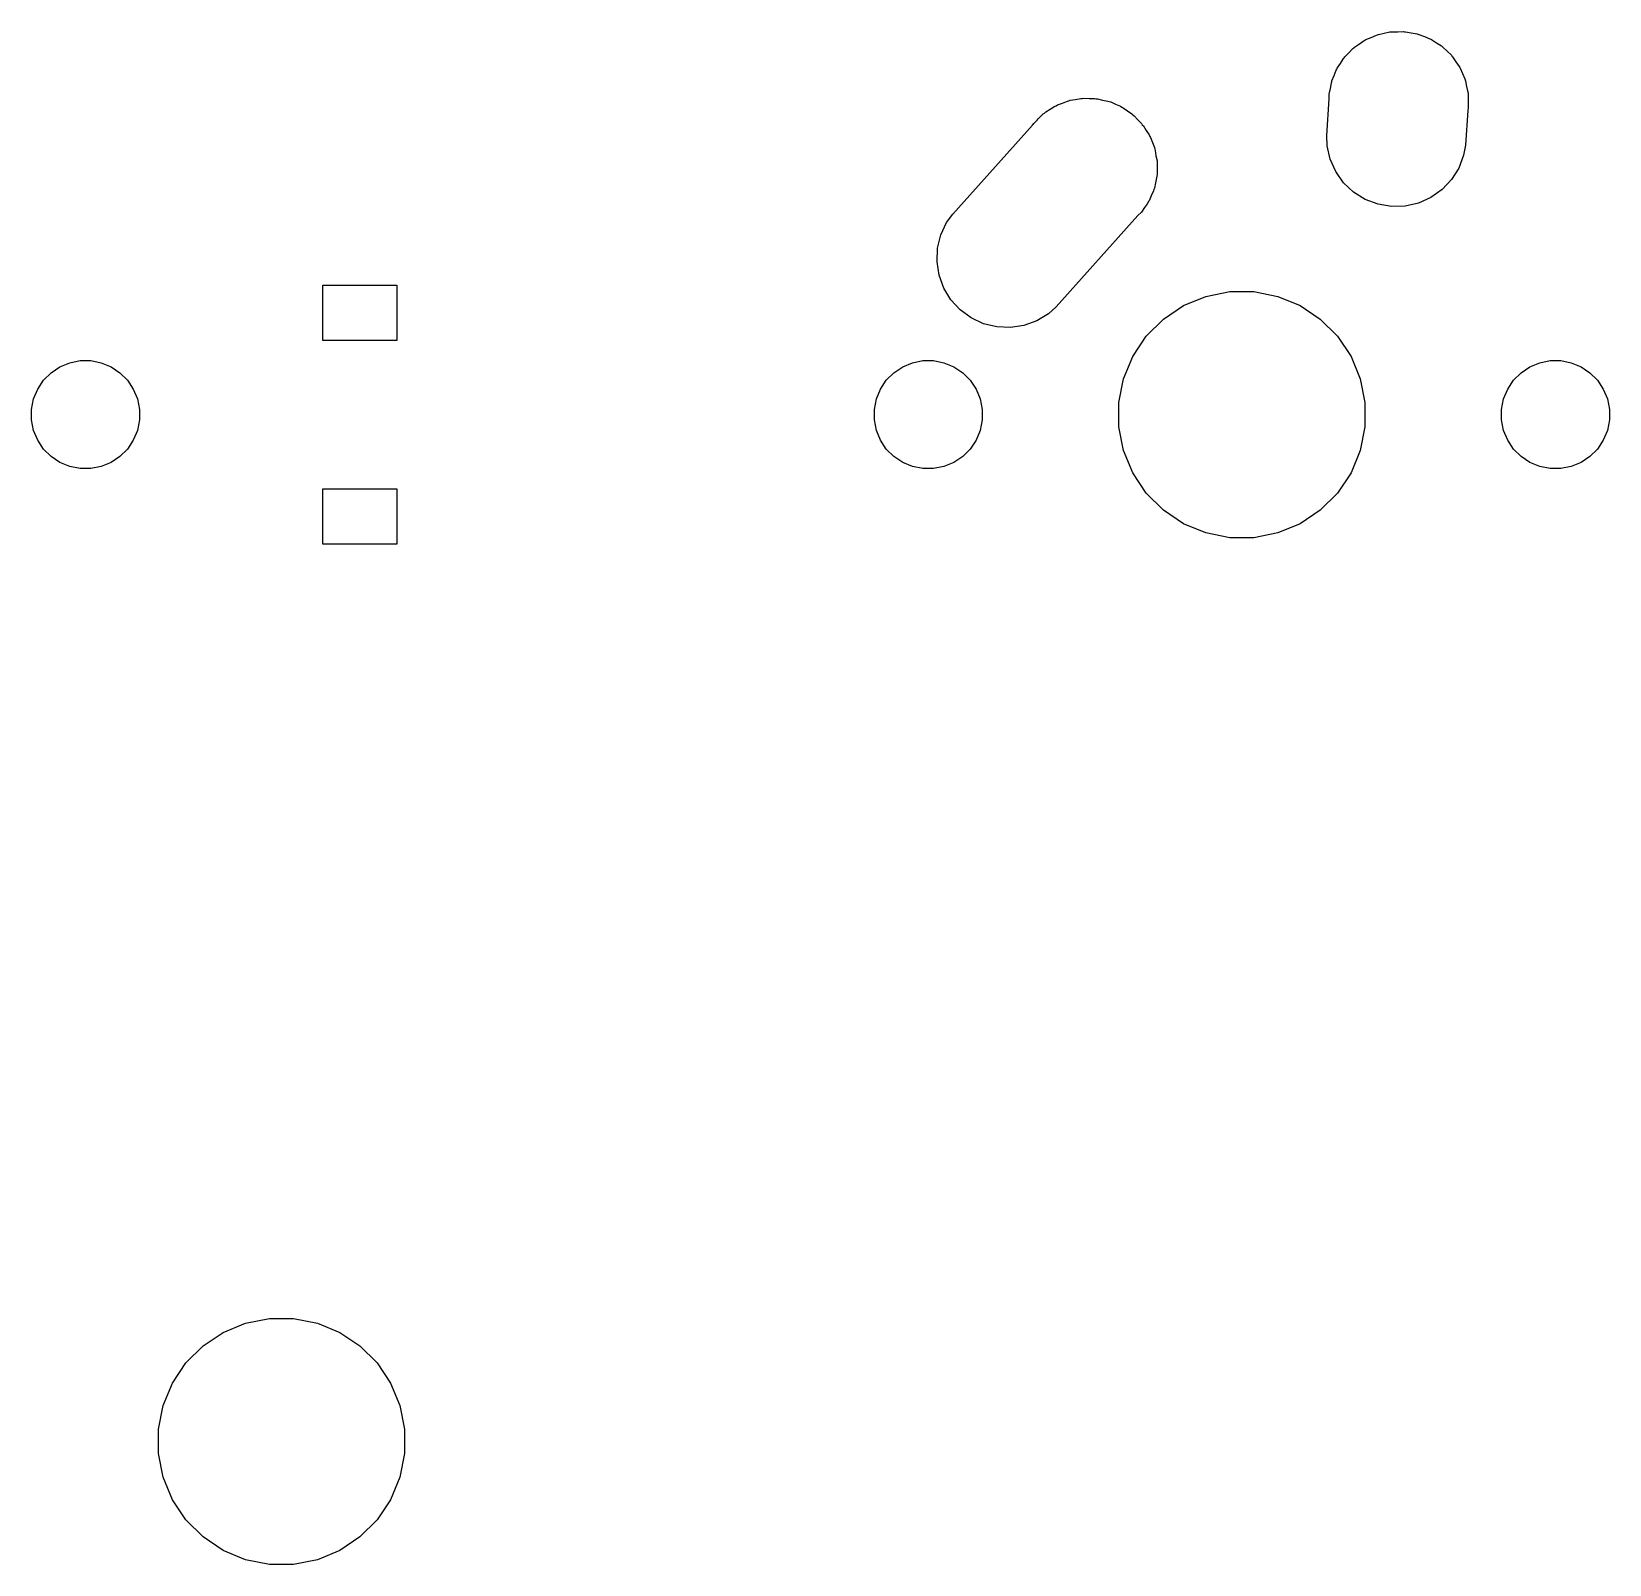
# Model space of a CAD drawing. Extents: x -26.1 to -7.5, y -7.6 to -2.3.
# Drawn here: x -23.429 to -22.423, y -4.204 to -3.226 of the extents above; entities that cross this region are included whole.
import ezdxf

# ---------------------------------------------------------------- set-up
doc = ezdxf.new("R2010")
doc.units = 0
doc.header["$MEASUREMENT"] = 0
doc.layers.add('BLACK', color=7, linetype='CONTINUOUS')

msp = doc.modelspace()

# ---------------------------------------------------------------- linework, layer by layer
at = {"layer": 'BLACK', "linetype": 'CONTINUOUS'}
for p, q in [((-22.5785, -3.23075), (-22.575, -3.22933)), ((-22.575, -3.22933), (-22.5717, -3.22781)), ((-22.5717, -3.22781), (-22.571, -3.22766)), ((-22.571, -3.22766), (-22.5704, -3.22741)), ((-22.5704, -3.22741), (-22.5668, -3.22669)), ((-22.5668, -3.22669), (-22.5632, -3.22586)), ((-22.5632, -3.22586), (-22.5625, -3.22584)), ((-22.5625, -3.22584), (-22.5619, -3.22571)), ((-22.5619, -3.22571), (-22.5581, -3.22571)), ((-22.5581, -3.22571), (-22.5544, -3.2256)), ((-22.5544, -3.2256), (-22.5538, -3.22571)), ((-22.5538, -3.22571), (-22.5531, -3.22571)), ((-22.5531, -3.22571), (-22.5495, -3.22643)), ((-22.5495, -3.22643), (-22.5458, -3.22705)), ((-22.5458, -3.22705), (-22.5452, -3.22728)), ((-22.5452, -3.22728), (-22.5446, -3.22741)), ((-22.5446, -3.22741), (-22.5411, -3.22883)), ((-22.5411, -3.22883), (-22.5377, -3.23015)), ((-22.5377, -3.23015), (-22.5371, -3.2305)), ((-22.5919, -3.24177), (-22.5893, -3.23914)), ((-22.5893, -3.23914), (-22.5867, -3.23644)), ((-22.5867, -3.23644), (-22.5862, -3.23606)), ((-22.5862, -3.23606), (-22.5857, -3.2356)), ((-22.5857, -3.2356), (-22.5826, -3.23353)), ((-22.5826, -3.23353), (-22.5796, -3.23138)), ((-22.5796, -3.23138), (-22.579, -3.23111)), ((-22.579, -3.23111), (-22.5785, -3.23075)), ((-22.5371, -3.2305), (-22.5365, -3.23075)), ((-22.5365, -3.23075), (-22.5334, -3.23281)), ((-22.5334, -3.23281), (-22.5303, -3.23478)), ((-22.5303, -3.23478), (-22.5298, -3.23523)), ((-22.5298, -3.23523), (-22.5293, -3.2356)), ((-22.5293, -3.2356), (-22.5266, -3.23822)), ((-22.5266, -3.23822), (-22.5239, -3.24077)), ((-22.5987, -3.25365), (-22.5973, -3.25018)), ((-22.5973, -3.25018), (-22.597, -3.24963)), ((-22.597, -3.24963), (-22.5968, -3.24902)), ((-22.5968, -3.24902), (-22.5947, -3.24593)), ((-22.5947, -3.24593), (-22.5927, -3.24279)), ((-22.5927, -3.24279), (-22.5923, -3.24231)), ((-22.5923, -3.24231), (-22.5919, -3.24177)), ((-22.5239, -3.24077), (-22.5236, -3.2413)), ((-22.5236, -3.2413), (-22.5231, -3.24177)), ((-22.5231, -3.24177), (-22.521, -3.24485)), ((-22.521, -3.24485), (-22.5189, -3.24788)), ((-22.5189, -3.24788), (-22.5186, -3.24848)), ((-22.5186, -3.24848), (-22.5182, -3.24902)), ((-22.5182, -3.24902), (-22.5168, -3.25245)), ((-22.6011, -3.26199), (-22.6004, -3.25833)), ((-22.6004, -3.25833), (-22.6002, -3.25772)), ((-22.6002, -3.25772), (-22.6001, -3.25708)), ((-22.6001, -3.25708), (-22.5987, -3.25365)), ((-22.5168, -3.25245), (-22.5153, -3.25584)), ((-22.5153, -3.25584), (-22.5152, -3.25648)), ((-22.5152, -3.25648), (-22.5149, -3.25708)), ((-22.5149, -3.25708), (-22.5142, -3.26072)), ((-22.772, -3.27123), (-22.7688, -3.26993)), ((-22.7688, -3.26993), (-22.7679, -3.26974)), ((-22.7679, -3.26974), (-22.767, -3.2694)), ((-22.767, -3.2694), (-22.7636, -3.26889)), ((-22.7636, -3.26889), (-22.7603, -3.26823)), ((-22.7603, -3.26823), (-22.7593, -3.26823)), ((-22.7593, -3.26823), (-22.7583, -3.26808)), ((-22.7583, -3.26808), (-22.7549, -3.26823)), ((-22.7549, -3.26823), (-22.7516, -3.26823)), ((-22.7516, -3.26823), (-22.7506, -3.26842)), ((-22.7506, -3.26842), (-22.7496, -3.26846)), ((-22.7496, -3.26846), (-22.7463, -3.26927)), ((-22.7463, -3.26927), (-22.743, -3.26993)), ((-22.743, -3.26993), (-22.7421, -3.27031)), ((-22.7421, -3.27031), (-22.7411, -3.27054)), ((-22.6034, -3.29196), (-22.6018, -3.26848)), ((-22.6018, -3.26564), (-22.6011, -3.26199)), ((-22.6018, -3.26848), (-22.6018, -3.26564)), ((-22.5142, -3.26072), (-22.5134, -3.26434)), ((-22.5134, -3.26434), (-22.5133, -3.265)), ((-22.5133, -3.265), (-22.5132, -3.26564)), ((-22.5132, -3.26564), (-22.5132, -3.26935)), ((-22.5132, -3.26935), (-22.5132, -3.27088)), ((-22.7874, -3.28132), (-22.7866, -3.28051)), ((-22.7866, -3.28051), (-22.7842, -3.27812)), ((-22.7842, -3.27812), (-22.7833, -3.27757)), ((-22.7833, -3.27757), (-22.7826, -3.27691)), ((-22.7826, -3.27691), (-22.7797, -3.27515)), ((-22.7797, -3.27515), (-22.7769, -3.27327)), ((-22.7769, -3.27327), (-22.776, -3.27289)), ((-22.776, -3.27289), (-22.7752, -3.27238)), ((-22.7752, -3.27238), (-22.772, -3.27123)), ((-22.7411, -3.27054), (-22.7381, -3.27197)), ((-22.7381, -3.27197), (-22.7349, -3.27327)), ((-22.7349, -3.27327), (-22.7341, -3.27382)), ((-22.7341, -3.27382), (-22.7332, -3.27423)), ((-22.7332, -3.27423), (-22.7305, -3.27624)), ((-22.7305, -3.27624), (-22.7277, -3.27812)), ((-22.7277, -3.27812), (-22.727, -3.27881)), ((-22.727, -3.27881), (-22.7262, -3.27939)), ((-22.7262, -3.27939), (-22.7239, -3.28189)), ((-22.5135, -3.27587), (-22.515, -3.29805)), ((-22.5132, -3.27436), (-22.5135, -3.27587)), ((-22.5132, -3.27088), (-22.5132, -3.27153)), ((-22.5132, -3.27153), (-22.5132, -3.27436)), ((-22.8419, -3.34204), (-22.791, -3.28529)), ((-22.791, -3.28529), (-22.7903, -3.28429)), ((-22.7903, -3.28429), (-22.7881, -3.28205)), ((-22.7881, -3.28205), (-22.7874, -3.28132)), ((-22.7239, -3.28189), (-22.7215, -3.28429)), ((-22.7215, -3.28429), (-22.721, -3.2851)), ((-22.721, -3.2851), (-22.7203, -3.28583)), ((-22.7203, -3.28583), (-22.7186, -3.28873)), ((-22.7186, -3.28873), (-22.7167, -3.29154)), ((-22.7167, -3.29154), (-22.7163, -3.29245)), ((-22.7163, -3.29245), (-22.7158, -3.29329)), ((-22.7158, -3.29329), (-22.7146, -3.29647)), ((-22.7146, -3.29647), (-22.7133, -3.2996)), ((-22.7133, -3.2996), (-22.7131, -3.30056)), ((-22.7131, -3.30056), (-22.7128, -3.30149)), ((-22.6032, -3.29849), (-22.6034, -3.29196)), ((-22.6013, -3.307), (-22.6032, -3.29849)), ((-22.515, -3.29805), (-22.5161, -3.3045)), ((-22.7128, -3.30149), (-22.7123, -3.30484)), ((-22.7123, -3.30484), (-22.7116, -3.30816)), ((-22.7116, -3.30816), (-22.7116, -3.30914)), ((-22.7116, -3.30914), (-22.7115, -3.31011)), ((-22.7115, -3.31011), (-22.7116, -3.3135)), ((-22.5977, -3.31496), (-22.6013, -3.307)), ((-22.5161, -3.3045), (-22.5192, -3.31265)), ((-22.7119, -3.31883), (-22.7127, -3.32212)), ((-22.7118, -3.31785), (-22.7119, -3.31883)), ((-22.7116, -3.31688), (-22.7118, -3.31785)), ((-22.7116, -3.3135), (-22.7116, -3.31688)), ((-22.5926, -3.32207), (-22.5977, -3.31496)), ((-22.5239, -3.32005), (-22.5298, -3.3264)), ((-22.5192, -3.31265), (-22.5239, -3.32005)), ((-22.7154, -3.33037), (-22.7167, -3.3335)), ((-22.7139, -3.3273), (-22.7154, -3.33037)), ((-22.7137, -3.32635), (-22.7139, -3.3273)), ((-22.7133, -3.32544), (-22.7137, -3.32635)), ((-22.7127, -3.32212), (-22.7133, -3.32544)), ((-22.5863, -3.32805), (-22.5926, -3.32207)), ((-22.5789, -3.33268), (-22.5863, -3.32805)), ((-22.5298, -3.3264), (-22.537, -3.33145)), ((-22.7215, -3.34075), (-22.7238, -3.34299)), ((-22.7196, -3.33794), (-22.7215, -3.34075)), ((-22.7176, -3.33521), (-22.7196, -3.33794)), ((-22.7172, -3.33432), (-22.7176, -3.33521)), ((-22.7167, -3.3335), (-22.7172, -3.33432)), ((-22.5707, -3.33578), (-22.5789, -3.33268)), ((-22.5621, -3.33723), (-22.5707, -3.33578)), ((-22.5534, -3.33698), (-22.5621, -3.33723)), ((-22.5449, -3.33503), (-22.5534, -3.33698)), ((-22.537, -3.33145), (-22.5449, -3.33503)), ((-22.8495, -3.35522), (-22.8458, -3.34731)), ((-22.8458, -3.34731), (-22.8419, -3.34204)), ((-22.7238, -3.34299), (-22.776, -3.4012)), ((-22.8516, -3.36369), (-22.8495, -3.35522)), ((-22.8519, -3.37241), (-22.8516, -3.36369)), ((-22.8506, -3.38103), (-22.8519, -3.37241)), ((-22.8476, -3.38923), (-22.8506, -3.38103)), ((-23.2436, -3.42276), (-23.2436, -3.38732)), ((-23.2436, -3.38732), (-23.1964, -3.38732)), ((-23.1964, -3.38732), (-23.1964, -3.42276)), ((-22.8431, -3.39669), (-22.8476, -3.38923)), ((-22.8372, -3.40313), (-22.8431, -3.39669)), ((-22.776, -3.4012), (-22.7808, -3.40561)), ((-22.7075, -3.40903), (-22.6947, -3.40043)), ((-22.6947, -3.40043), (-22.6804, -3.39452)), ((-22.6804, -3.39452), (-22.6652, -3.3915)), ((-22.6652, -3.3915), (-22.6498, -3.3915)), ((-22.6498, -3.3915), (-22.6346, -3.39452)), ((-22.6346, -3.39452), (-22.6203, -3.40043)), ((-22.6203, -3.40043), (-22.6075, -3.40903)), ((-22.8302, -3.40829), (-22.8372, -3.40313)), ((-22.8223, -3.41198), (-22.8302, -3.40829)), ((-22.7883, -3.41014), (-22.7965, -3.41312)), ((-22.7808, -3.40561), (-22.7883, -3.41014)), ((-22.7185, -3.41996), (-22.7075, -3.40903)), ((-22.6075, -3.40903), (-22.5965, -3.41996)), ((-22.8138, -3.41406), (-22.8223, -3.41198)), ((-22.8051, -3.41444), (-22.8138, -3.41406)), ((-22.7965, -3.41312), (-22.8051, -3.41444)), ((-22.7271, -3.43282), (-22.7185, -3.41996)), ((-22.5965, -3.41996), (-22.5879, -3.43282)), ((-23.1964, -3.42276), (-23.2436, -3.42276)), ((-23.417, -3.44324), (-23.4113, -3.43947)), ((-23.4113, -3.43947), (-23.405, -3.43688)), ((-23.405, -3.43688), (-23.3984, -3.43555)), ((-23.3984, -3.43555), (-23.3916, -3.43555)), ((-23.3916, -3.43555), (-23.385, -3.43688)), ((-23.385, -3.43688), (-23.3787, -3.43947)), ((-23.3787, -3.43947), (-23.373, -3.44324)), ((-22.8795, -3.44324), (-22.8738, -3.43947)), ((-22.8738, -3.43947), (-22.8675, -3.43688)), ((-22.8675, -3.43688), (-22.8609, -3.43555)), ((-22.8609, -3.43555), (-22.8541, -3.43555)), ((-22.8541, -3.43555), (-22.8475, -3.43688)), ((-22.8475, -3.43688), (-22.8412, -3.43947)), ((-22.8412, -3.43947), (-22.8355, -3.44324)), ((-22.733, -3.4471), (-22.7271, -3.43282)), ((-22.5879, -3.43282), (-22.582, -3.4471)), ((-22.4795, -3.44324), (-22.4738, -3.43947)), ((-22.4738, -3.43947), (-22.4675, -3.43688)), ((-22.4675, -3.43688), (-22.4609, -3.43555)), ((-22.4609, -3.43555), (-22.4541, -3.43555)), ((-22.4541, -3.43555), (-22.4475, -3.43688)), ((-22.4475, -3.43688), (-22.4412, -3.43947)), ((-22.4412, -3.43947), (-22.4355, -3.44324)), ((-23.4255, -3.45368), (-23.4218, -3.44804)), ((-23.4218, -3.44804), (-23.417, -3.44324)), ((-23.373, -3.44324), (-23.3682, -3.44804)), ((-23.3682, -3.44804), (-23.3645, -3.45368)), ((-22.888, -3.45368), (-22.8843, -3.44804)), ((-22.8843, -3.44804), (-22.8795, -3.44324)), ((-22.8355, -3.44324), (-22.8307, -3.44804)), ((-22.8307, -3.44804), (-22.827, -3.45368)), ((-22.736, -3.46227), (-22.733, -3.4471)), ((-22.582, -3.4471), (-22.579, -3.46227)), ((-22.488, -3.45368), (-22.4843, -3.44804)), ((-22.4843, -3.44804), (-22.4795, -3.44324)), ((-22.4355, -3.44324), (-22.4307, -3.44804)), ((-22.4307, -3.44804), (-22.427, -3.45368)), ((-23.4294, -3.46661), (-23.4281, -3.45995)), ((-23.4281, -3.45995), (-23.4255, -3.45368)), ((-23.3645, -3.45368), (-23.3619, -3.45995)), ((-23.3619, -3.45995), (-23.3606, -3.46661)), ((-22.8919, -3.46661), (-22.8906, -3.45995)), ((-22.8906, -3.45995), (-22.888, -3.45368)), ((-22.827, -3.45368), (-22.8244, -3.45995)), ((-22.8244, -3.45995), (-22.8231, -3.46661)), ((-22.4919, -3.46661), (-22.4906, -3.45995)), ((-22.4906, -3.45995), (-22.488, -3.45368)), ((-22.427, -3.45368), (-22.4244, -3.45995)), ((-22.4244, -3.45995), (-22.4231, -3.46661)), ((-23.4294, -3.47339), (-23.4294, -3.46661)), ((-23.3606, -3.46661), (-23.3606, -3.47339)), ((-22.8919, -3.47339), (-22.8919, -3.46661)), ((-22.8231, -3.46661), (-22.8231, -3.47339)), ((-22.736, -3.47773), (-22.736, -3.46227)), ((-22.579, -3.46227), (-22.579, -3.47773)), ((-22.4919, -3.47339), (-22.4919, -3.46661)), ((-22.4231, -3.46661), (-22.4231, -3.47339)), ((-23.4281, -3.48005), (-23.4294, -3.47339)), ((-23.4255, -3.48632), (-23.4281, -3.48005)), ((-23.3619, -3.48005), (-23.3645, -3.48632)), ((-23.3606, -3.47339), (-23.3619, -3.48005)), ((-22.8906, -3.48005), (-22.8919, -3.47339)), ((-22.888, -3.48632), (-22.8906, -3.48005)), ((-22.8244, -3.48005), (-22.827, -3.48632)), ((-22.8231, -3.47339), (-22.8244, -3.48005)), ((-22.733, -3.4929), (-22.736, -3.47773)), ((-22.579, -3.47773), (-22.582, -3.4929)), ((-22.4906, -3.48005), (-22.4919, -3.47339)), ((-22.488, -3.48632), (-22.4906, -3.48005)), ((-22.4244, -3.48005), (-22.427, -3.48632)), ((-22.4231, -3.47339), (-22.4244, -3.48005)), ((-23.4218, -3.49196), (-23.4255, -3.48632)), ((-23.3645, -3.48632), (-23.3682, -3.49196)), ((-22.8843, -3.49196), (-22.888, -3.48632)), ((-22.827, -3.48632), (-22.8307, -3.49196)), ((-22.4843, -3.49196), (-22.488, -3.48632)), ((-22.427, -3.48632), (-22.4307, -3.49196)), ((-23.417, -3.49676), (-23.4218, -3.49196)), ((-23.4113, -3.50053), (-23.417, -3.49676)), ((-23.405, -3.50312), (-23.4113, -3.50053)), ((-23.3787, -3.50053), (-23.385, -3.50312)), ((-23.373, -3.49676), (-23.3787, -3.50053)), ((-23.3682, -3.49196), (-23.373, -3.49676)), ((-22.8795, -3.49676), (-22.8843, -3.49196)), ((-22.8738, -3.50053), (-22.8795, -3.49676)), ((-22.8675, -3.50312), (-22.8738, -3.50053)), ((-22.8412, -3.50053), (-22.8475, -3.50312)), ((-22.8355, -3.49676), (-22.8412, -3.50053)), ((-22.8307, -3.49196), (-22.8355, -3.49676)), ((-22.7271, -3.50718), (-22.733, -3.4929)), ((-22.582, -3.4929), (-22.5879, -3.50718)), ((-22.4795, -3.49676), (-22.4843, -3.49196)), ((-22.4738, -3.50053), (-22.4795, -3.49676)), ((-22.4675, -3.50312), (-22.4738, -3.50053)), ((-22.4412, -3.50053), (-22.4475, -3.50312)), ((-22.4355, -3.49676), (-22.4412, -3.50053)), ((-22.4307, -3.49196), (-22.4355, -3.49676)), ((-23.3984, -3.50445), (-23.405, -3.50312)), ((-23.3916, -3.50445), (-23.3984, -3.50445)), ((-23.385, -3.50312), (-23.3916, -3.50445)), ((-22.8609, -3.50445), (-22.8675, -3.50312)), ((-22.8541, -3.50445), (-22.8609, -3.50445)), ((-22.8475, -3.50312), (-22.8541, -3.50445)), ((-22.7185, -3.52004), (-22.7271, -3.50718)), ((-22.5879, -3.50718), (-22.5965, -3.52004)), ((-22.4609, -3.50445), (-22.4675, -3.50312)), ((-22.4541, -3.50445), (-22.4609, -3.50445)), ((-22.4475, -3.50312), (-22.4541, -3.50445)), ((-23.2436, -3.55268), (-23.2436, -3.51724)), ((-23.2436, -3.51724), (-23.1964, -3.51724)), ((-23.1964, -3.51724), (-23.1964, -3.55268)), ((-22.7075, -3.53097), (-22.7185, -3.52004)), ((-22.5965, -3.52004), (-22.6075, -3.53097)), ((-22.6947, -3.53957), (-22.7075, -3.53097)), ((-22.6075, -3.53097), (-22.6203, -3.53957)), ((-22.6804, -3.54548), (-22.6947, -3.53957)), ((-22.6203, -3.53957), (-22.6346, -3.54548)), ((-22.6652, -3.5485), (-22.6804, -3.54548)), ((-22.6498, -3.5485), (-22.6652, -3.5485)), ((-22.6346, -3.54548), (-22.6498, -3.5485)), ((-23.1964, -3.55268), (-23.2436, -3.55268)), ((-23.3072, -4.05543), (-23.2929, -4.04952)), ((-23.2929, -4.04952), (-23.2777, -4.0465)), ((-23.2777, -4.0465), (-23.2623, -4.0465)), ((-23.2623, -4.0465), (-23.2471, -4.04952)), ((-23.2471, -4.04952), (-23.2328, -4.05543)), ((-23.331, -4.07496), (-23.32, -4.06403)), ((-23.32, -4.06403), (-23.3072, -4.05543)), ((-23.2328, -4.05543), (-23.22, -4.06403)), ((-23.22, -4.06403), (-23.209, -4.07496)), ((-23.3396, -4.08782), (-23.331, -4.07496)), ((-23.209, -4.07496), (-23.2004, -4.08782)), ((-23.3455, -4.1021), (-23.3396, -4.08782)), ((-23.2004, -4.08782), (-23.1945, -4.1021)), ((-23.3485, -4.11727), (-23.3455, -4.1021)), ((-23.1945, -4.1021), (-23.1915, -4.11727)), ((-23.3485, -4.13273), (-23.3485, -4.11727)), ((-23.1915, -4.11727), (-23.1915, -4.13273)), ((-23.3455, -4.1479), (-23.3485, -4.13273)), ((-23.1915, -4.13273), (-23.1945, -4.1479)), ((-23.3396, -4.16218), (-23.3455, -4.1479)), ((-23.1945, -4.1479), (-23.2004, -4.16218)), ((-23.331, -4.17504), (-23.3396, -4.16218)), ((-23.2004, -4.16218), (-23.209, -4.17504)), ((-23.32, -4.18597), (-23.331, -4.17504)), ((-23.209, -4.17504), (-23.22, -4.18597)), ((-23.3072, -4.19457), (-23.32, -4.18597)), ((-23.22, -4.18597), (-23.2328, -4.19457)), ((-23.2929, -4.20048), (-23.3072, -4.19457)), ((-23.2328, -4.19457), (-23.2471, -4.20048)), ((-23.2777, -4.2035), (-23.2929, -4.20048)), ((-23.2623, -4.2035), (-23.2777, -4.2035)), ((-23.2471, -4.20048), (-23.2623, -4.2035))]:
    msp.add_line(p, q, dxfattribs=at)

doc.saveas('drawing.dxf')
